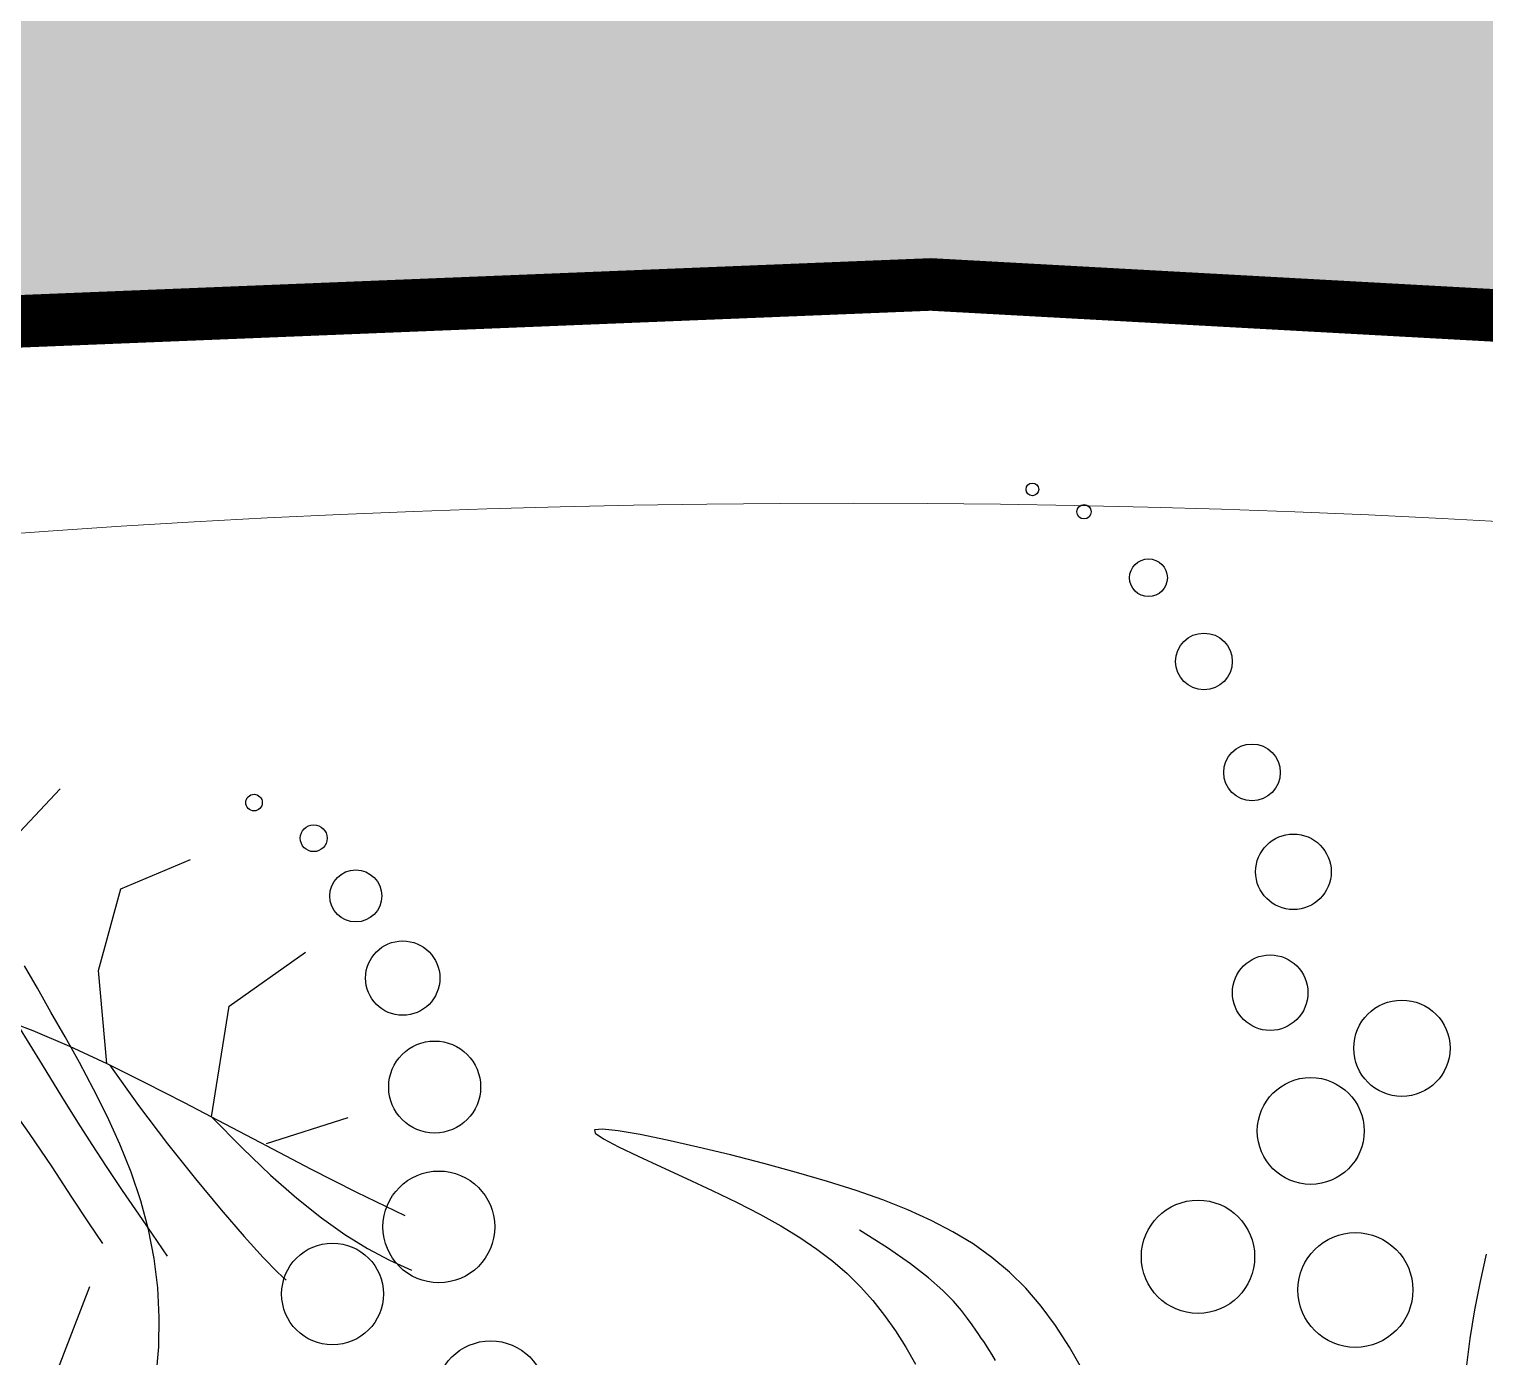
# Model space of a CAD drawing. Header units: millimetres. Extents: x -1030105 to 906887, y -616134 to 1220667.
# Drawn here: x -90820 to -89436, y 568346 to 569609 of the extents above; entities that cross this region are included whole.
import ezdxf

# ---------------------------------------------------------------- set-up
doc = ezdxf.new("R2010")
doc.units = ezdxf.units.MM
doc.header["$MEASUREMENT"] = 0
doc.linetypes.add('DASHED', pattern=[0.75, 0.5, -0.25])
doc.layers.add('A-Furniture', color=143, linetype='Continuous')
doc.layers.add('A-Tree', color=98, linetype='Continuous')
doc.layers.add('A-Wall', color=6, linetype='Continuous', lineweight=9)

# ---------------------------------------------------------------- blocks, each defined once
blk = doc.blocks.new('CAY8')
at = {"color": 0, "linetype": 'ByBlock'}
for p, q in [((-272.6435279554989, 308.8694714781032), (-259.7160812525308, 333.2717606866954)), ((-230.9884681044477, 305.9986172525332), (-210.8791440974583, 321.7883249242168)), ((248.2003861974245, 308.4357494038286), (248.7228163289055, 298.9309006529311)), ((-230.9884681044477, 277.2900184166301), (-230.9884681044477, 305.9986172525332)), ((-185.02430265775, 277.2900184166301), (-164.9149786507605, 301.6923264840461)), ((248.7228163289055, 298.9309006529311), (249.4235609365733, 289.2363928313443)), ((249.4235609365733, 289.2363928313443), (250.4246246620187, 279.3980776051703)), ((-219.9492264649725, 247.5571832707883), (-230.9884681044477, 277.2900184166301)), ((-180.9310226004291, 239.474281286648), (-185.02430265775, 277.2900184166301)), ((250.4246246620187, 279.3980776051703), (251.8761670633121, 269.472227463435)), ((-249.4042721525529, 265.966387661103), (-255.5868816293205, 272.1855445386263)), ((-39.14426508454744, 271.9860592955974), (-46.71711464213695, 271.2537488633479)), ((-29.80001569015985, 272.5928805798048), (-39.14426508454744, 271.9860592955974)), ((-19.17897097616333, 273.063682238304), (-29.80001569015985, 272.5928805798048)), ((-7.775735458961208, 273.3879337932322), (-19.17897097616333, 273.063682238304)), ((3.915086343864459, 273.5551047661374), (-7.775735458961208, 273.3879337932322)), ((15.39888991597581, 273.5546646793537), (3.915086343864459, 273.5551047661374)), ((26.27171896149412, 273.3701961963689), (15.39888991597581, 273.5546646793537)), ((36.49221007253254, 272.9617345456809), (26.27171896149412, 273.3701961963689)), ((46.10964806290758, 272.2834280975312), (36.49221007253254, 272.9617345456809)), ((55.17331774532249, 271.2894252227507), (46.10964806290758, 272.2834280975312)), ((-52.02395984573923, 270.4064797614428), (-54.57019617895094, 269.4547824678757)), ((-54.57019617895094, 269.4547824678757), (-54.02760572200168, 268.4074141167748)), ((-54.02760572200168, 268.4074141167748), (-50.73351694807025, 267.2660384696883)), ((-46.71711464213695, 271.2537488633479), (-52.02395984573923, 270.4064797614428)), ((-50.73351694807025, 267.2660384696883), (-45.19164492716482, 266.0305459429892)), ((63.73250393392118, 269.9338742911223), (55.17331774532249, 271.2894252227507)), ((71.83649144186529, 268.1709236730185), (63.73250393392118, 269.9338742911223)), ((79.53456508290583, 265.9547217387462), (71.83649144186529, 268.1709236730185)), ((-242.8191512641624, 259.4148060442985), (-249.4042721525529, 265.966387661103)), ((-45.19164492716482, 266.0305459429892), (-37.90570473053776, 264.7008269544258)), ((-37.90570473053776, 264.7008269544258), (-29.37941142806631, 263.2767719212225)), ((-29.37941142806631, 263.2767719212225), (-20.11648009087185, 261.7582712602107)), ((-20.11648009087185, 261.7582712602107), (-10.62062578915902, 260.1452153895316)), ((86.87600967007347, 263.239416858547), (79.53456508290583, 265.9547217387462)), ((93.91256145839179, 259.9812415372817), (86.87600967007347, 263.239416858547)), ((-235.9649941446241, 252.569356772643), (-242.8191512641624, 259.4148060442985)), ((-10.62062578915902, 260.1452153895316), (-1.3955635933944, 258.4374947255583)), ((-1.3955635933944, 258.4374947255583), (7.151859706931646, 256.6293504591904)), ((51.87581483966096, 257.0350434051888), (41.09169775364899, 260.3470473348807)), ((60.76757117804118, 253.8590605373265), (51.87581483966096, 257.0350434051888)), ((100.7057624676472, 256.1447648201884), (93.91256145839179, 259.9812415372817)), ((-260.0703836181037, 252.9950194222129), (-247.0836050655689, 251.6930226083805)), ((-252.6196084867534, 252.2480377560005), (-240.9814852950494, 241.3095226391324)), ((-228.9731904581549, 245.4362923239914), (-235.9649941446241, 252.569356772643)), ((7.151859706931646, 256.6293504591904), (15.00227044485837, 254.6924268735402)), ((15.00227044485837, 254.6924268735402), (22.23316323518702, 252.5927190258535)), ((22.23316323518702, 252.5927190258535), (28.92203269271886, 250.296221972787)), ((67.98210746725272, 250.8498125095521), (60.76757117804118, 253.8590605373265)), ((107.3196061582439, 251.6966398855529), (100.7057624676472, 256.1447648201884)), ((-247.0836050655689, 251.6930226083805), (-233.6988305749455, 249.8765677337378)), ((-233.6988305749455, 249.8765677337378), (-219.9492264649725, 247.5571832707883)), ((-219.9492264649725, 247.5571832707883), (-205.7929743512486, 244.8098043039008)), ((-218.9424817393719, 247.3617989796421), (-205.8108754148689, 236.6627207476431)), ((-160.6058210888859, 235.6625661346134), (-136.1873655026775, 251.4522926655791)), ((28.92203269271886, 250.296221972787), (35.14637343153481, 247.7689307707351)), ((35.14637343153481, 247.7689307707351), (40.98368006637065, 244.9768404768129)), ((73.73456440693735, 248.0380130994035), (67.98210746725272, 250.8498125095521)), ((78.24008269647493, 245.4543760838951), (73.73456440693735, 248.0380130994035)), ((113.8180859910444, 246.6035199139533), (107.3196061582439, 251.6966398855529)), ((-221.9751298696265, 238.0218651765917), (-228.9731904581549, 245.4362923239914)), ((-205.7929743512486, 244.8098043039008), (-191.1695096730964, 241.725217570247)), ((40.98368006637065, 244.9768404768129), (46.5114472117657, 241.8859461474149)), ((46.5114472117657, 241.8859461474149), (51.8071694825212, 238.4622428392631)), ((81.71380303413207, 243.1296152410887), (78.24008269647493, 245.4543760838951)), ((84.370866119747, 241.0944443479329), (81.71380303413207, 243.1296152410887)), ((120.2651954275661, 240.8320580839372), (113.8180859910444, 246.6035199139533)), ((-240.9814852950494, 241.3095226391324), (-231.8142538924858, 232.7307029825552)), ((-215.1022020440414, 230.3323278085609), (-221.9751298696265, 238.0218651765917)), ((-191.1695096730964, 241.725217570247), (-176.0182678697729, 238.3942098074567)), ((-180.9310226004291, 239.474281286648), (-168.0695853121852, 232.013656301724)), ((-176.0182678697729, 238.3942098074567), (-160.2786843797494, 234.9075677534875)), ((51.8071694825212, 238.4622428392631), (56.93608432047222, 234.6826035354261)), ((86.42641265250313, 239.3795771824898), (84.370866119747, 241.0944443479329)), ((88.07655731270097, 237.9941546029386), (86.42641265250313, 239.3795771824898)), ((89.44131070799085, 236.8610257908094), (88.07655731270097, 237.9941546029386)), ((126.7249279275584, 234.3489075749694), (120.2651954275661, 240.8320580839372)), ((-231.8142538924858, 232.7307029825552), (-224.3024592071142, 225.7807839658217)), ((-205.8108754148689, 236.6627207476431), (-192.9314197323383, 226.742412977308)), ((-168.0695853121852, 232.013656301724), (-156.3978482512011, 225.7208118497165)), ((-160.2786843797494, 234.9075677534875), (-143.8901946426759, 231.3560781446595)), ((56.93608432047222, 234.6826035354261), (61.91440047853575, 230.5674129213457)), ((90.62165742740217, 235.88146700775), (89.44131070799085, 236.8610257908094)), ((91.71858205957142, 234.9567545167829), (90.62165742740217, 235.88146700775)), ((92.83306919365896, 233.9881645798832), (91.71858205957142, 234.9567545167829)), ((94.0661034186287, 232.8769734594189), (92.83306919365896, 233.9881645798832)), ((95.51866932357552, 231.524457416841), (94.0661034186287, 232.8769734594189)), ((-250.4236456903, 227.0707428679107), (-239.084405130392, 217.7363877253829)), ((-208.4857966457475, 222.3739326986051), (-215.1022020440414, 230.3323278085609)), ((-143.8901946426759, 231.3560781446595), (-126.7922340978093, 227.8305277189302)), ((-126.7922340978093, 227.8305277189302), (-108.9242381845379, 224.421703213864)), ((61.91440047853575, 230.5674129213457), (66.74606953771035, 226.1479336097927)), ((97.29175149713592, 229.8318927157616), (95.51866932357552, 231.524457416841)), ((-224.3024592071142, 225.7807839658217), (-217.6306461669865, 219.7289707697291)), ((-202.2573033394201, 214.1529323244486), (-208.4857966457475, 222.3739326986051)), ((-192.9314197323383, 226.742412977308), (-180.6794737762229, 217.7644814190007)), ((-156.3978482512011, 225.7208118497165), (-145.7458545903773, 220.5009664513509)), ((66.74606953771035, 226.1479336097927), (71.43504307892908, 221.4554282129484)), ((-239.084405130392, 217.7363877253829), (-228.7498331006991, 208.8307417467167)), ((-217.6306461669865, 219.7289707697291), (-210.9833597006782, 213.8444685738305)), ((-180.6794737762229, 217.7644814190007), (-169.4303966288699, 209.8925318219717)), ((-145.7458545903773, 220.5009664513509), (-135.9436475026141, 216.259338625061)), ((-210.9833597006782, 213.8444685738305), (-203.5451447357173, 207.3964825583989)), ((-196.5481117894724, 205.6755791647975), (-202.2573033394201, 214.1529323244486)), ((-135.9436475026141, 216.259338625061), (-126.8212701596331, 212.9011468912449)), ((-126.8212701596331, 212.9011468912449), (-118.2087657349894, 210.3316097692532)), ((-228.7498331006991, 208.8307417467167), (-219.5759970891286, 200.7191236816088)), ((-203.5451447357173, 207.3964825583989), (-194.5005462004174, 199.6542179035769)), ((-169.4303966288699, 209.8925318219717), (-159.5595473745907, 203.290169935799)), ((-118.2087657349894, 210.3316097692532), (-109.936177400994, 208.4559457785017)), ((-109.936177400994, 208.4559457785017), (-101.8335483302853, 207.1793734387993)), ((-191.4677133838977, 196.9470836177225), (-196.5481117894724, 205.6755791647975)), ((-159.5595473745907, 203.290169935799), (-151.4422850958636, 198.1210015104534)), ((-219.5759970891286, 200.7191236816088), (-211.7189645826711, 193.766852280869)), ((-194.5005462004174, 199.6542179035769), (-183.0341090234851, 189.8868797891791)), ((-151.4422850958636, 198.1210015104534), (-145.4539688762798, 194.5486322947272)), ((-211.7189645826711, 193.766852280869), (-205.3348030698889, 188.3392462946522)), ((-187.0380063996399, 187.9684877633354), (-191.4677133838977, 196.9470836177225)), ((-145.4539688762798, 194.5486322947272), (-141.9699577989722, 192.7366680390496)), ((-183.2589908366335, 178.7397916012433), (-187.0380063996399, 187.9684877633354)), ((-180.1306666954679, 169.2609951314462), (-183.2589908366335, 178.7397916012433)), ((-207.9492891230166, 149.3696902261599), (-205.6244228986016, 173.1292075637557)), ((-177.6530339756191, 159.5320983542715), (-180.1306666954679, 169.2609951314462)), ((-175.8260926766943, 149.5531012693918), (-177.6530339756191, 159.5320983542715)), ((-210.1083541678654, 128.3112546407738), (-207.9492891230166, 149.3696902261599))]:
    blk.add_line(p, q, dxfattribs=at)
for centre, radius in [((31.48148599150772, 518.0783178529473), 2.131378200259296), ((50.36470363338049, 515.3824966244883), 2.431098301469456), ((77.3407325483222, 499.5445846276652), 6.40257541686573), ((102.9679639149708, 477.1356083871815), 9.60384426601566), ((128.5951952811611, 445.1227878810478), 9.60384426601566), ((151.0190227270523, 416.3112550827882), 12.81361568325039), ((154.2224266477442, 374.6945903102187), 12.80511311516639), ((202.2734854598257, 368.2920148935536), 16.32382515663563), ((179.8496580143928, 333.0779066786945), 18.11519118753826), ((-195.128272702952, 346.0487209166113), 2.81873166861981), ((-172.4258827462818, 339.7466843330785), 4.545372486394402), ((-153.5072244487073, 324.6217852167556), 8.822843673474523), ((-130.8048344920371, 301.93442711227), 12.60709149153757), ((208.6802933017334, 285.0586853483492), 19.47298373191511), ((154.2224266477442, 281.8573976400166), 19.20768853203212), ((-110.6249409691791, 269.1638217898453), 15.59099735597442), ((-96.75127553968741, 223.7891244401562), 18.94813183971715), ((-125.5393248780292, 192.3368960959069), 17.24927962176853), ((-64.67465038265618, 173.1292075637557), 18.66978943225168)]:
    blk.add_circle(centre, radius, dxfattribs=at)
blk = doc.blocks.new('CÂY')
at = {"layer": 'A-Tree', "color": 8, "ltscale": 10, "xscale": 2.803183510899545, "yscale": 2.803183510899545, "zscale": 2.803183510899545, "rotation": 344.7182619397978}
blk.add_blockref('CAY8', (-1140.295243937842, 58681.97705247079), dxfattribs=at)
blk = doc.blocks.new('BỐ TRÍ LAY OUT')
at = {"layer": 'A-Furniture', "color": 3}
blk.add_blockref('CÂY', (4286.75486311756, 4469.288343299762), dxfattribs=at)
blk = doc.blocks.new('TƯỜNG KIẾN TRÚC')
at = {"color": 0}
blk.add_lwpolyline([(-59109.45050007258, -10951.41178502212, 0.3007712608834658), (-59433.48834112042, -20977.9515451272, -0.1109267746102993), (-58324.95049999893, -25392.9117849312, 0.2744959358900485), (-54764.67693125011, -30745.50201954215), (-54870.07724847212, -30916.70735113195, -0.2737434813125313), (-58524.82350961678, -25400.4982577007, 0.110781498324218), (-59608.28799956816, -21075.5089369925, -0.3003100924078351), (-59276.732707736, -10841.56509468262, 0.1203599662711941), (-56712.10026304639, -2725.501215154189, -0.428868107866043), (-44402.02985209874, 7806.991538148141), (-44422.95049881186, 7608.088214958785, 0.4288927192910423), (-56512.45050001712, -2737.411785252159, -0.1204783687929575)], format="xyb", close=True, dxfattribs=at)
blk = doc.blocks.new('KIẾN TRÚC')
h = blk.add_hatch(color=9)
h.dxf.hatch_style = 1
edge = h.paths.add_edge_path(flags=16)
edge.add_line((62281.95049999998, 27412.02927138517), (55232.82389649404, 27412.02927138505))
edge.add_arc((32545.50878812408, 30716.66293956665), 22926.72829924391, 284.53695158247865, 351.7125813344091, ccw=False)
edge.add_line((38300.21700792988, 8523.911784915952), (13217.51784992669, 8523.911784910597))
edge.add_arc((23753.10182550838, 24110.84943410289), 18813.58963585476, 227.7677182561868, 235.9442986410003, ccw=False)
edge.add_arc((7788.819823088517, 12733.3910908635), 4187.039666959467, 236.0590124962323, 322.4360737019827, ccw=False)
edge.add_arc((13873.5970987339, 18503.25729619298), 12505.26566685072, 190.8327360748526, 227.6605687844487, ccw=False)
edge.add_arc((25477.52443721271, 20792.18331255531), 24332.69085544715, 180.6832153365221, 190.991126688788, ccw=False)
edge.add_arc((3282.93561756362, 20557.21277457592), 2137.084471138149, 101.08076224722828, 181.479400931386, ccw=False)
edge.add_line((2872.204064266523, 22654.45611475036), (4986.06665855035, 23013.11448664329))
edge.add_arc((28039.69241930227, 24288.4119512235), 23088.87273861522, 153.2014320220877, 183.1663029992741, ccw=False)
edge.add_arc((10232.26976538847, 40544.64471371844), 6483.106001901682, 182.8401094538115, 244.3962742115525, ccw=False)
edge.add_arc((-6425.00274742386, 39970.86676714511), 10185.26120742048, 1.420812516492314, 26.70695635716553)
edge.add_arc((10590.58143904217, 49414.25633883046), 9292.69259551461, 144.7133172211654, 211.5754885360199, ccw=False)
edge.add_arc((-12326.15115191392, 64090.21360378864), 17935.64217367859, 328.7375359512051, 356.1899532233969)
edge.add_arc((16735.32676788772, 62308.59922571364), 11181.04393981935, 84.1243873636841, 176.9761863570094, ccw=False)
edge.add_arc((20708.98128665387, 99752.52490135818), 26473.21942281876, 263.8653720447036, 288.4869561324928)
edge.add_arc((35667.35201082098, 54479.70646712999), 21207.13938727637, 73.35106851793267, 108.03023985438841, ccw=False)
edge.add_arc((44765.46109434243, 84516.17499720305), 10177.42256554817, 252.7258710955127, 285.7130125077479)
edge.add_arc((49658.99676799333, 68415.98596348311), 6655.601145545619, 49.49953772748103, 108.7311152981473, ccw=False)
edge.add_arc((48035.04809900769, 66009.84854850778), 9545.540963997893, -2.328829575281418, 51.46764420018991, ccw=False)
edge.add_line((57572.70516659174, 65621.96975748474), (49483.50000000001, 65623.9117849106))
edge.add_line((49483.50000000001, 65623.9117849106), (62281.95049999965, 65623.9117849191))
edge.add_line((62281.95049999965, 65623.9117849191), (62281.95049999998, 27412.02927138517))
h.paths.add_polyline_path([(0, 77895.5), (64428.50000000001, 77895.5), (64428.50000000001, -0.577250000089407), (-1.792749999687658, 0.577250000089407)])
at = {"layer": 'A-Wall'}
blk.add_blockref('TƯỜNG KIẾN TRÚC', (62285.79396247002, 65615.61311326921), dxfattribs=at)

msp = doc.modelspace()

# ---------------------------------------------------------------- linework, layer by layer
at = {"color": 1, "linetype": 'DASHED', "ltscale": 1000, "const_width": 50}
msp.add_lwpolyline([(-95670.36382637039, 506057.7127576224, -0.1976179126471055), (-98776.4909959755, 504407.8530505756, -0.1933850795687879), (-101327.4665850348, 505136.2682151492, -0.1620892894414481), (-105187.3251048478, 512029.4862030041, -0.0450071005246337), (-105631.9365025142, 516378.5384931223, -0.3659412979444954), (-103906.2959357335, 518530.9561147504), (-101743.9030274843, 518897.8486090698, -0.1357393945070406), (-99338.88206733699, 530570.340333024, -0.2750178852905023), (-103021.3730096331, 536099.9135275302, 0.1107814983251507), (-104104.8374997806, 540424.9028483479, -0.3003100923854334), (-103773.2822078853, 550658.8466900261, 0.1203599662960986), (-101208.6497629923, 558774.9105705839, -0.4288681078624456), (-88898.57935298752, 569307.4033231586, 0.107847157214301), (-77675.15854412533, 570521.9329957211, -0.1524819869208155), (-65035.16077594279, 570674.3053047663, 0.1449358142641596), (-59256.79872041271, 570595.5800135372, -0.2643588036035894), (-52796.99522499467, 569353.4099046133, -0.2237263001650759), (-49205.79483340826, 561498.4697574847), (-44496.54950000049, 561500.4117849191), (-44496.54950000002, 523288.5292713851), (-51545.67610350606, 523288.5292713851, -0.3011393681377011), (-68478.28299209109, 504400.4117849106), (-93560.98215007345, 504400.4117849106, -0.03627546227429911), (-95670.36382637039, 506057.7127576224)], format="xyb", dxfattribs=at)

# ---------------------------------------------------------------- block references
at = {"color": 3}
for name, p in [('KIẾN TRÚC', (-106778.5, 495876.5)), ('BỐ TRÍ LAY OUT', (-93480.29286311776, 504642.1131132607))]:
    msp.add_blockref(name, p, dxfattribs=at)

doc.saveas('drawing.dxf')
